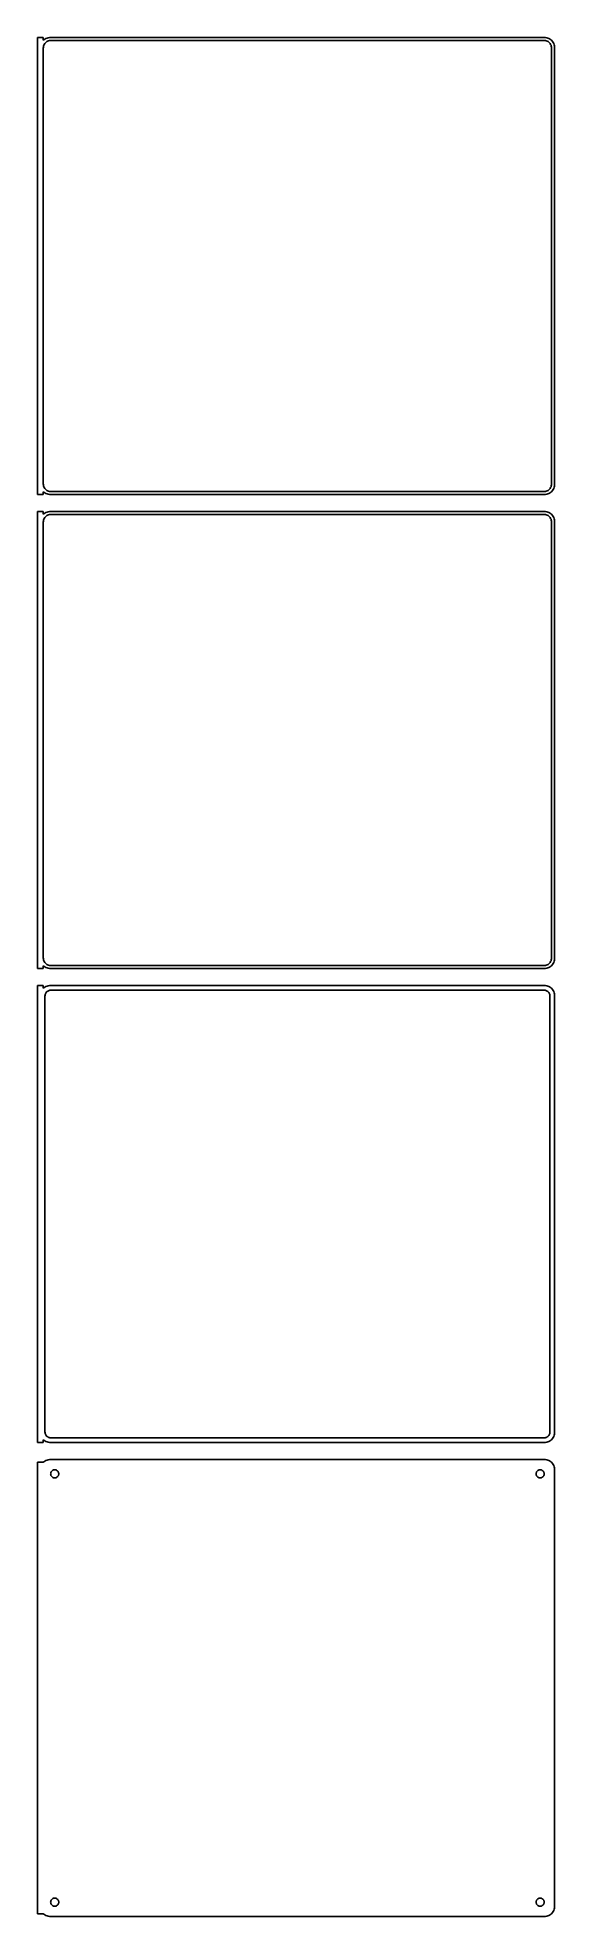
# Model space of a CAD drawing. Header units: metres. Extents: x -136 to 135, y 876 to 1863.
import ezdxf

# ---------------------------------------------------------------- set-up
doc = ezdxf.new("R2010")
doc.units = ezdxf.units.M

msp = doc.modelspace()

# ---------------------------------------------------------------- linework, layer by layer
for p, q in [((-133.5, 1862.99), (-136.5, 1862.99)), ((-136.5, 1862.99), (-136.5, 1623.01)), ((-133.5, 1861.56), (-133.5, 1862.99)), ((-133.187, 1861.85), (-133.5, 1861.56)), ((-133.5, 1857.5), (-133.468, 1858)), ((-133.5, 1628.5), (-133.5, 1857.5)), ((-133.468, 1858), (-133.374, 1858.49)), ((-133.374, 1858.49), (-133.219, 1858.97)), ((-133.219, 1858.97), (-133.005, 1859.43)), ((-132.679, 1862.22), (-133.187, 1861.85)), ((-133.005, 1859.43), (-132.736, 1859.85)), ((-132.736, 1859.85), (-132.416, 1860.24)), ((-132.129, 1862.52), (-132.679, 1862.22)), ((-132.416, 1860.24), (-132.05, 1860.58)), ((-131.545, 1862.76), (-132.129, 1862.52)), ((-132.05, 1860.58), (-131.643, 1860.88)), ((-131.643, 1860.88), (-131.203, 1861.12)), ((-130.937, 1862.91), (-131.545, 1862.76)), ((-131.203, 1861.12), (-130.736, 1861.3)), ((-130.314, 1862.99), (-130.937, 1862.91)), ((-130.736, 1861.3), (-130.25, 1861.43)), ((130.314, 1862.99), (-130.314, 1862.99)), ((-130.25, 1861.43), (-129.751, 1861.49)), ((-129.751, 1861.49), (129.751, 1861.49)), ((129.751, 1861.49), (130.25, 1861.43)), ((130.25, 1861.43), (130.736, 1861.3)), ((130.937, 1862.91), (130.314, 1862.99)), ((130.736, 1861.3), (131.203, 1861.12)), ((131.545, 1862.76), (130.937, 1862.91)), ((131.203, 1861.12), (131.643, 1860.88)), ((132.129, 1862.52), (131.545, 1862.76)), ((131.643, 1860.88), (132.05, 1860.58)), ((132.05, 1860.58), (132.416, 1860.24)), ((132.679, 1862.22), (132.129, 1862.52)), ((132.416, 1860.24), (132.736, 1859.85)), ((133.187, 1861.85), (132.679, 1862.22)), ((132.736, 1859.85), (133.005, 1859.43)), ((133.005, 1859.43), (133.219, 1858.97)), ((133.645, 1861.42), (133.187, 1861.85)), ((133.219, 1858.97), (133.374, 1858.49)), ((133.374, 1858.49), (133.468, 1858)), ((133.468, 1858), (133.5, 1857.5)), ((133.5, 1857.5), (133.5, 1628.5)), ((134.045, 1860.94), (133.645, 1861.42)), ((134.382, 1860.41), (134.045, 1860.94)), ((134.649, 1859.84), (134.382, 1860.41)), ((134.843, 1859.24), (134.649, 1859.84)), ((134.961, 1858.63), (134.843, 1859.24)), ((135, 1858), (134.961, 1858.63)), ((135, 1628), (135, 1858)), ((-136.5, 1623.01), (-133.5, 1623.01)), ((-133.468, 1628), (-133.5, 1628.5)), ((-133.5, 1624.44), (-133.187, 1624.15)), ((-133.5, 1623.01), (-133.5, 1624.44)), ((-133.374, 1627.51), (-133.468, 1628)), ((-133.219, 1627.03), (-133.374, 1627.51)), ((-133.005, 1626.57), (-133.219, 1627.03)), ((-133.187, 1624.15), (-132.679, 1623.78)), ((-132.736, 1626.15), (-133.005, 1626.57)), ((-132.416, 1625.76), (-132.736, 1626.15)), ((-132.679, 1623.78), (-132.129, 1623.48)), ((-132.05, 1625.42), (-132.416, 1625.76)), ((-132.129, 1623.48), (-131.545, 1623.24)), ((-131.643, 1625.12), (-132.05, 1625.42)), ((-131.203, 1624.88), (-131.643, 1625.12)), ((-131.545, 1623.24), (-130.937, 1623.09)), ((-130.736, 1624.7), (-131.203, 1624.88)), ((-130.937, 1623.09), (-130.314, 1623.01)), ((-130.25, 1624.57), (-130.736, 1624.7)), ((-130.314, 1623.01), (130.314, 1623.01)), ((-129.751, 1624.51), (-130.25, 1624.57)), ((129.751, 1624.51), (-129.751, 1624.51)), ((130.25, 1624.57), (129.751, 1624.51)), ((130.736, 1624.7), (130.25, 1624.57)), ((130.314, 1623.01), (130.937, 1623.09)), ((131.203, 1624.88), (130.736, 1624.7)), ((130.937, 1623.09), (131.545, 1623.24)), ((131.643, 1625.12), (131.203, 1624.88)), ((131.545, 1623.24), (132.129, 1623.48)), ((132.05, 1625.42), (131.643, 1625.12)), ((132.416, 1625.76), (132.05, 1625.42)), ((132.129, 1623.48), (132.679, 1623.78)), ((132.736, 1626.15), (132.416, 1625.76)), ((132.679, 1623.78), (133.187, 1624.15)), ((133.005, 1626.57), (132.736, 1626.15)), ((133.219, 1627.03), (133.005, 1626.57)), ((133.187, 1624.15), (133.645, 1624.58)), ((133.374, 1627.51), (133.219, 1627.03)), ((133.468, 1628), (133.374, 1627.51)), ((133.5, 1628.5), (133.468, 1628)), ((133.645, 1624.58), (134.045, 1625.06)), ((134.045, 1625.06), (134.382, 1625.59)), ((134.382, 1625.59), (134.649, 1626.16)), ((134.649, 1626.16), (134.843, 1626.76)), ((134.843, 1626.76), (134.961, 1627.37)), ((134.961, 1627.37), (135, 1628)), ((-133.5, 1613.99), (-136.5, 1613.99)), ((-136.5, 1613.99), (-136.5, 1374.01)), ((-133.5, 1612.56), (-133.5, 1613.99)), ((-133.187, 1612.85), (-133.5, 1612.56)), ((-133.5, 1608.5), (-133.468, 1609)), ((-133.468, 1609), (-133.374, 1609.49)), ((-133.374, 1609.49), (-133.219, 1609.97)), ((-133.219, 1609.97), (-133.005, 1610.43)), ((-132.679, 1613.22), (-133.187, 1612.85)), ((-133.005, 1610.43), (-132.736, 1610.85)), ((-132.736, 1610.85), (-132.416, 1611.24)), ((-132.129, 1613.52), (-132.679, 1613.22)), ((-132.416, 1611.24), (-132.05, 1611.58)), ((-131.545, 1613.76), (-132.129, 1613.52)), ((-132.05, 1611.58), (-131.643, 1611.88)), ((-131.643, 1611.88), (-131.203, 1612.12)), ((-130.937, 1613.91), (-131.545, 1613.76)), ((-131.203, 1612.12), (-130.736, 1612.3)), ((-130.314, 1613.99), (-130.937, 1613.91)), ((-130.736, 1612.3), (-130.25, 1612.43)), ((130.314, 1613.99), (-130.314, 1613.99)), ((-130.25, 1612.43), (-129.751, 1612.49)), ((-129.751, 1612.49), (129.751, 1612.49)), ((129.751, 1612.49), (130.25, 1612.43)), ((130.25, 1612.43), (130.736, 1612.3)), ((130.937, 1613.91), (130.314, 1613.99)), ((130.736, 1612.3), (131.203, 1612.12)), ((131.545, 1613.76), (130.937, 1613.91)), ((131.203, 1612.12), (131.643, 1611.88)), ((132.129, 1613.52), (131.545, 1613.76)), ((131.643, 1611.88), (132.05, 1611.58)), ((132.05, 1611.58), (132.416, 1611.24)), ((132.679, 1613.22), (132.129, 1613.52)), ((132.416, 1611.24), (132.736, 1610.85)), ((133.187, 1612.85), (132.679, 1613.22)), ((132.736, 1610.85), (133.005, 1610.43)), ((133.005, 1610.43), (133.219, 1609.97)), ((133.645, 1612.42), (133.187, 1612.85)), ((133.219, 1609.97), (133.374, 1609.49)), ((133.374, 1609.49), (133.468, 1609)), ((133.468, 1609), (133.5, 1608.5)), ((134.045, 1611.94), (133.645, 1612.42)), ((134.382, 1611.41), (134.045, 1611.94)), ((134.649, 1610.84), (134.382, 1611.41)), ((134.843, 1610.24), (134.649, 1610.84)), ((134.961, 1609.63), (134.843, 1610.24)), ((135, 1609), (134.961, 1609.63)), ((135, 1379), (135, 1609)), ((-133.5, 1379.5), (-133.5, 1608.5)), ((133.5, 1608.5), (133.5, 1379.5)), ((-136.5, 1374.01), (-133.5, 1374.01)), ((-133.468, 1379), (-133.5, 1379.5)), ((-133.5, 1375.44), (-133.187, 1375.15)), ((-133.5, 1374.01), (-133.5, 1375.44)), ((-133.374, 1378.51), (-133.468, 1379)), ((-133.219, 1378.03), (-133.374, 1378.51)), ((-133.005, 1377.57), (-133.219, 1378.03)), ((-133.187, 1375.15), (-132.679, 1374.78)), ((-132.736, 1377.15), (-133.005, 1377.57)), ((-132.416, 1376.76), (-132.736, 1377.15)), ((-132.679, 1374.78), (-132.129, 1374.48)), ((-132.05, 1376.42), (-132.416, 1376.76)), ((-132.129, 1374.48), (-131.545, 1374.24)), ((-131.643, 1376.12), (-132.05, 1376.42)), ((-131.203, 1375.88), (-131.643, 1376.12)), ((-131.545, 1374.24), (-130.937, 1374.09)), ((-130.736, 1375.7), (-131.203, 1375.88)), ((-130.937, 1374.09), (-130.314, 1374.01)), ((-130.25, 1375.57), (-130.736, 1375.7)), ((-130.314, 1374.01), (130.314, 1374.01)), ((-129.751, 1375.51), (-130.25, 1375.57)), ((129.751, 1375.51), (-129.751, 1375.51)), ((130.25, 1375.57), (129.751, 1375.51)), ((130.736, 1375.7), (130.25, 1375.57)), ((130.314, 1374.01), (130.937, 1374.09)), ((131.203, 1375.88), (130.736, 1375.7)), ((130.937, 1374.09), (131.545, 1374.24)), ((131.643, 1376.12), (131.203, 1375.88)), ((131.545, 1374.24), (132.129, 1374.48)), ((132.05, 1376.42), (131.643, 1376.12)), ((132.416, 1376.76), (132.05, 1376.42)), ((132.129, 1374.48), (132.679, 1374.78)), ((132.736, 1377.15), (132.416, 1376.76)), ((132.679, 1374.78), (133.187, 1375.15)), ((133.005, 1377.57), (132.736, 1377.15)), ((133.219, 1378.03), (133.005, 1377.57)), ((133.187, 1375.15), (133.645, 1375.58)), ((133.374, 1378.51), (133.219, 1378.03)), ((133.468, 1379), (133.374, 1378.51)), ((133.5, 1379.5), (133.468, 1379)), ((133.645, 1375.58), (134.045, 1376.06)), ((134.045, 1376.06), (134.382, 1376.59)), ((134.382, 1376.59), (134.649, 1377.16)), ((134.649, 1377.16), (134.843, 1377.76)), ((134.843, 1377.76), (134.961, 1378.37)), ((134.961, 1378.37), (135, 1379)), ((-133.5, 1364.98), (-136.5, 1364.98)), ((-136.5, 1364.98), (-136.5, 1125.02)), ((-133.5, 1363.56), (-133.5, 1364.98)), ((-133.187, 1363.85), (-133.5, 1363.56)), ((-132.679, 1364.22), (-133.187, 1363.85)), ((-132.129, 1364.52), (-132.679, 1364.22)), ((-131.545, 1364.76), (-132.129, 1364.52)), ((-130.937, 1364.91), (-131.545, 1364.76)), ((-131.484, 1361.9), (-131.168, 1362.13)), ((-131.168, 1362.13), (-130.825, 1362.32)), ((-130.314, 1364.99), (-130.937, 1364.91)), ((-130.825, 1362.32), (-130.462, 1362.46)), ((-130.462, 1362.46), (-130.083, 1362.56)), ((130.314, 1364.99), (-130.314, 1364.99)), ((-130.083, 1362.56), (-129.695, 1362.61)), ((-129.695, 1362.61), (129.695, 1362.61)), ((129.695, 1362.61), (130.083, 1362.56)), ((130.083, 1362.56), (130.462, 1362.46)), ((130.937, 1364.91), (130.314, 1364.99)), ((130.462, 1362.46), (130.825, 1362.32)), ((130.825, 1362.32), (131.168, 1362.13)), ((131.545, 1364.76), (130.937, 1364.91)), ((131.168, 1362.13), (131.484, 1361.9)), ((132.129, 1364.52), (131.545, 1364.76)), ((132.679, 1364.22), (132.129, 1364.52)), ((133.187, 1363.85), (132.679, 1364.22)), ((133.645, 1363.42), (133.187, 1363.85)), ((134.045, 1362.94), (133.645, 1363.42)), ((134.382, 1362.41), (134.045, 1362.94)), ((134.649, 1361.84), (134.382, 1362.41)), ((-132.613, 1359.5), (-132.588, 1359.89)), ((-132.613, 1130.5), (-132.613, 1359.5)), ((-132.588, 1359.89), (-132.515, 1360.27)), ((-132.515, 1360.27), (-132.394, 1360.65)), ((-132.394, 1360.65), (-132.228, 1361)), ((-132.228, 1361), (-132.018, 1361.33)), ((-132.018, 1361.33), (-131.769, 1361.63)), ((-131.769, 1361.63), (-131.484, 1361.9)), ((131.484, 1361.9), (131.769, 1361.63)), ((131.769, 1361.63), (132.018, 1361.33)), ((132.018, 1361.33), (132.228, 1361)), ((132.228, 1361), (132.394, 1360.65)), ((132.394, 1360.65), (132.515, 1360.27)), ((132.515, 1360.27), (132.588, 1359.89)), ((132.588, 1359.89), (132.613, 1359.5)), ((132.613, 1359.5), (132.613, 1130.5)), ((134.843, 1361.24), (134.649, 1361.84)), ((134.961, 1360.63), (134.843, 1361.24)), ((135, 1360), (134.961, 1360.63)), ((135, 1130), (135, 1360)), ((-133.5, 1125.02), (-133.5, 1126.44)), ((-133.5, 1126.44), (-133.187, 1126.15)), ((-133.187, 1126.15), (-132.679, 1125.78)), ((-132.679, 1125.78), (-132.129, 1125.48)), ((-132.588, 1130.11), (-132.613, 1130.5)), ((-132.515, 1129.73), (-132.588, 1130.11)), ((-132.394, 1129.35), (-132.515, 1129.73)), ((-132.228, 1129), (-132.394, 1129.35)), ((-132.018, 1128.67), (-132.228, 1129)), ((-132.129, 1125.48), (-131.545, 1125.24)), ((-131.769, 1128.37), (-132.018, 1128.67)), ((-131.484, 1128.1), (-131.769, 1128.37)), ((-131.545, 1125.24), (-130.937, 1125.09)), ((-131.168, 1127.87), (-131.484, 1128.1)), ((-130.825, 1127.68), (-131.168, 1127.87)), ((-130.462, 1127.54), (-130.825, 1127.68)), ((-130.083, 1127.44), (-130.462, 1127.54)), ((-129.695, 1127.39), (-130.083, 1127.44)), ((129.695, 1127.39), (-129.695, 1127.39)), ((130.083, 1127.44), (129.695, 1127.39)), ((130.462, 1127.54), (130.083, 1127.44)), ((130.825, 1127.68), (130.462, 1127.54)), ((131.168, 1127.87), (130.825, 1127.68)), ((130.937, 1125.09), (131.545, 1125.24)), ((131.484, 1128.1), (131.168, 1127.87)), ((131.769, 1128.37), (131.484, 1128.1)), ((131.545, 1125.24), (132.129, 1125.48)), ((132.018, 1128.67), (131.769, 1128.37)), ((132.228, 1129), (132.018, 1128.67)), ((132.129, 1125.48), (132.679, 1125.78)), ((132.394, 1129.35), (132.228, 1129)), ((132.515, 1129.73), (132.394, 1129.35)), ((132.588, 1130.11), (132.515, 1129.73)), ((132.613, 1130.5), (132.588, 1130.11)), ((132.679, 1125.78), (133.187, 1126.15)), ((133.187, 1126.15), (133.645, 1126.58)), ((133.645, 1126.58), (134.045, 1127.06)), ((134.045, 1127.06), (134.382, 1127.59)), ((134.382, 1127.59), (134.649, 1128.16)), ((134.649, 1128.16), (134.843, 1128.76)), ((134.843, 1128.76), (134.961, 1129.37)), ((134.961, 1129.37), (135, 1130)), ((-136.5, 1125.02), (-133.5, 1125.02)), ((-132.129, 1115.52), (-132.679, 1115.22)), ((-131.545, 1115.76), (-132.129, 1115.52)), ((-130.937, 1115.91), (-131.545, 1115.76)), ((-130.937, 1125.09), (-130.314, 1125.01)), ((-130.314, 1115.99), (-130.937, 1115.91)), ((-130.314, 1125.01), (130.314, 1125.01)), ((130.314, 1115.99), (-130.314, 1115.99)), ((130.314, 1125.01), (130.937, 1125.09)), ((130.937, 1115.91), (130.314, 1115.99)), ((131.545, 1115.76), (130.937, 1115.91)), ((132.129, 1115.52), (131.545, 1115.76)), ((132.679, 1115.22), (132.129, 1115.52)), ((-133.5, 1114.65), (-136.5, 1114.65)), ((-136.5, 1114.65), (-136.5, 877.347)), ((-133.187, 1114.85), (-133.5, 1114.56)), ((-133.5, 1114.56), (-133.5, 1114.65)), ((-132.679, 1115.22), (-133.187, 1114.85)), ((-129.635, 1108.5), (-129.618, 1108.77)), ((-129.618, 1108.23), (-129.635, 1108.5)), ((-129.618, 1108.77), (-129.568, 1109.03)), ((-129.568, 1107.97), (-129.618, 1108.23)), ((-129.568, 1109.03), (-129.485, 1109.29)), ((-129.485, 1107.71), (-129.568, 1107.97)), ((-129.485, 1109.29), (-129.371, 1109.53)), ((-129.371, 1107.47), (-129.485, 1107.71)), ((-129.371, 1109.53), (-129.227, 1109.76)), ((-129.227, 1107.24), (-129.371, 1107.47)), ((-129.227, 1109.76), (-129.057, 1109.96)), ((-129.057, 1107.04), (-129.227, 1107.24)), ((-129.057, 1109.96), (-128.861, 1110.15)), ((-128.861, 1106.85), (-129.057, 1107.04)), ((-128.861, 1110.15), (-128.644, 1110.3)), ((-128.644, 1106.7), (-128.861, 1106.85)), ((-128.644, 1110.3), (-128.409, 1110.43)), ((-128.409, 1106.57), (-128.644, 1106.7)), ((-128.409, 1110.43), (-128.16, 1110.53)), ((-128.16, 1106.47), (-128.409, 1106.57)), ((-128.16, 1110.53), (-127.9, 1110.6)), ((-127.9, 1106.4), (-128.16, 1106.47)), ((-127.9, 1110.6), (-127.634, 1110.63)), ((-127.634, 1106.37), (-127.9, 1106.4)), ((-127.634, 1110.63), (-127.366, 1110.63)), ((-127.366, 1106.37), (-127.634, 1106.37)), ((-127.366, 1110.63), (-127.1, 1110.6)), ((-127.1, 1106.4), (-127.366, 1106.37)), ((-127.1, 1110.6), (-126.84, 1110.53)), ((-126.84, 1106.47), (-127.1, 1106.4)), ((-126.84, 1110.53), (-126.591, 1110.43)), ((-126.591, 1106.57), (-126.84, 1106.47)), ((-126.591, 1110.43), (-126.356, 1110.3)), ((-126.356, 1106.7), (-126.591, 1106.57)), ((-126.356, 1110.3), (-126.139, 1110.15)), ((-126.139, 1106.85), (-126.356, 1106.7)), ((-126.139, 1110.15), (-125.943, 1109.96)), ((-125.943, 1107.04), (-126.139, 1106.85)), ((-125.943, 1109.96), (-125.773, 1109.76)), ((-125.773, 1107.24), (-125.943, 1107.04)), ((-125.773, 1109.76), (-125.629, 1109.53)), ((-125.629, 1107.47), (-125.773, 1107.24)), ((-125.629, 1109.53), (-125.515, 1109.29)), ((-125.515, 1107.71), (-125.629, 1107.47)), ((-125.515, 1109.29), (-125.432, 1109.03)), ((-125.432, 1107.97), (-125.515, 1107.71)), ((-125.432, 1109.03), (-125.382, 1108.77)), ((-125.382, 1108.23), (-125.432, 1107.97)), ((-125.382, 1108.77), (-125.365, 1108.5)), ((-125.365, 1108.5), (-125.382, 1108.23)), ((125.365, 1108.5), (125.382, 1108.77)), ((125.382, 1108.23), (125.365, 1108.5)), ((125.382, 1108.77), (125.432, 1109.03)), ((125.432, 1107.97), (125.382, 1108.23)), ((125.432, 1109.03), (125.515, 1109.29)), ((125.515, 1107.71), (125.432, 1107.97)), ((125.515, 1109.29), (125.629, 1109.53)), ((125.629, 1107.47), (125.515, 1107.71)), ((125.629, 1109.53), (125.773, 1109.76)), ((125.773, 1107.24), (125.629, 1107.47)), ((125.773, 1109.76), (125.943, 1109.96)), ((125.943, 1107.04), (125.773, 1107.24)), ((125.943, 1109.96), (126.139, 1110.15)), ((126.139, 1106.85), (125.943, 1107.04)), ((126.139, 1110.15), (126.356, 1110.3)), ((126.356, 1106.7), (126.139, 1106.85)), ((126.356, 1110.3), (126.591, 1110.43)), ((126.591, 1106.57), (126.356, 1106.7)), ((126.591, 1110.43), (126.84, 1110.53)), ((126.84, 1106.47), (126.591, 1106.57)), ((126.84, 1110.53), (127.1, 1110.6)), ((127.1, 1106.4), (126.84, 1106.47)), ((127.1, 1110.6), (127.366, 1110.63)), ((127.366, 1106.37), (127.1, 1106.4)), ((127.366, 1110.63), (127.634, 1110.63)), ((127.634, 1106.37), (127.366, 1106.37)), ((127.634, 1110.63), (127.9, 1110.6)), ((127.9, 1106.4), (127.634, 1106.37)), ((127.9, 1110.6), (128.16, 1110.53)), ((128.16, 1106.47), (127.9, 1106.4)), ((128.16, 1110.53), (128.409, 1110.43)), ((128.409, 1106.57), (128.16, 1106.47)), ((128.409, 1110.43), (128.644, 1110.3)), ((128.644, 1106.7), (128.409, 1106.57)), ((128.644, 1110.3), (128.861, 1110.15)), ((128.861, 1106.85), (128.644, 1106.7)), ((128.861, 1110.15), (129.057, 1109.96)), ((129.057, 1107.04), (128.861, 1106.85)), ((129.057, 1109.96), (129.227, 1109.76)), ((129.227, 1107.24), (129.057, 1107.04)), ((129.227, 1109.76), (129.371, 1109.53)), ((129.371, 1107.47), (129.227, 1107.24)), ((129.371, 1109.53), (129.485, 1109.29)), ((129.485, 1107.71), (129.371, 1107.47)), ((129.485, 1109.29), (129.568, 1109.03)), ((129.568, 1107.97), (129.485, 1107.71)), ((129.568, 1109.03), (129.618, 1108.77)), ((129.618, 1108.23), (129.568, 1107.97)), ((129.618, 1108.77), (129.635, 1108.5)), ((129.635, 1108.5), (129.618, 1108.23)), ((133.187, 1114.85), (132.679, 1115.22)), ((133.645, 1114.42), (133.187, 1114.85)), ((134.045, 1113.94), (133.645, 1114.42)), ((134.382, 1113.41), (134.045, 1113.94)), ((134.649, 1112.84), (134.382, 1113.41)), ((134.843, 1112.24), (134.649, 1112.84)), ((134.961, 1111.63), (134.843, 1112.24)), ((135, 1111), (134.961, 1111.63)), ((135, 881), (135, 1111)), ((-129.635, 883.5), (-129.618, 883.768)), ((-129.618, 883.232), (-129.635, 883.5)), ((-129.618, 883.768), (-129.568, 884.031)), ((-129.568, 882.969), (-129.618, 883.232)), ((-129.568, 884.031), (-129.485, 884.286)), ((-129.485, 882.714), (-129.568, 882.969)), ((-129.485, 884.286), (-129.371, 884.529)), ((-129.371, 882.471), (-129.485, 882.714)), ((-129.371, 884.529), (-129.227, 884.755)), ((-129.227, 882.245), (-129.371, 882.471)), ((-129.227, 884.755), (-129.057, 884.962)), ((-129.057, 882.038), (-129.227, 882.245)), ((-129.057, 884.962), (-128.861, 885.145)), ((-128.861, 881.855), (-129.057, 882.038)), ((-128.861, 885.145), (-128.644, 885.303)), ((-128.644, 881.697), (-128.861, 881.855)), ((-128.644, 885.303), (-128.409, 885.432)), ((-128.409, 881.568), (-128.644, 881.697)), ((-128.409, 885.432), (-128.16, 885.531)), ((-128.16, 881.469), (-128.409, 881.568)), ((-128.16, 885.531), (-127.9, 885.597)), ((-127.9, 881.403), (-128.16, 881.469)), ((-127.9, 885.597), (-127.634, 885.631)), ((-127.634, 881.369), (-127.9, 881.403)), ((-127.634, 885.631), (-127.366, 885.631)), ((-127.366, 881.369), (-127.634, 881.369)), ((-127.366, 885.631), (-127.1, 885.597)), ((-127.1, 881.403), (-127.366, 881.369)), ((-127.1, 885.597), (-126.84, 885.531)), ((-126.84, 881.469), (-127.1, 881.403)), ((-126.84, 885.531), (-126.591, 885.432)), ((-126.591, 881.568), (-126.84, 881.469)), ((-126.591, 885.432), (-126.356, 885.303)), ((-126.356, 881.697), (-126.591, 881.568)), ((-126.356, 885.303), (-126.139, 885.145)), ((-126.139, 881.855), (-126.356, 881.697)), ((-126.139, 885.145), (-125.943, 884.962)), ((-125.943, 882.038), (-126.139, 881.855)), ((-125.943, 884.962), (-125.773, 884.755)), ((-125.773, 882.245), (-125.943, 882.038)), ((-125.773, 884.755), (-125.629, 884.529)), ((-125.629, 882.471), (-125.773, 882.245)), ((-125.629, 884.529), (-125.515, 884.286)), ((-125.515, 882.714), (-125.629, 882.471)), ((-125.515, 884.286), (-125.432, 884.031)), ((-125.432, 882.969), (-125.515, 882.714)), ((-125.432, 884.031), (-125.382, 883.768)), ((-125.382, 883.232), (-125.432, 882.969)), ((-125.382, 883.768), (-125.365, 883.5)), ((-125.365, 883.5), (-125.382, 883.232)), ((125.365, 883.5), (125.382, 883.768)), ((125.382, 883.232), (125.365, 883.5)), ((125.382, 883.768), (125.432, 884.031)), ((125.432, 882.969), (125.382, 883.232)), ((125.432, 884.031), (125.515, 884.286)), ((125.515, 882.714), (125.432, 882.969)), ((125.515, 884.286), (125.629, 884.529)), ((125.629, 882.471), (125.515, 882.714)), ((125.629, 884.529), (125.773, 884.755)), ((125.773, 882.245), (125.629, 882.471)), ((125.773, 884.755), (125.943, 884.962)), ((125.943, 882.038), (125.773, 882.245)), ((125.943, 884.962), (126.139, 885.145)), ((126.139, 881.855), (125.943, 882.038)), ((126.139, 885.145), (126.356, 885.303)), ((126.356, 881.697), (126.139, 881.855)), ((126.356, 885.303), (126.591, 885.432)), ((126.591, 881.568), (126.356, 881.697)), ((126.591, 885.432), (126.84, 885.531)), ((126.84, 881.469), (126.591, 881.568)), ((126.84, 885.531), (127.1, 885.597)), ((127.1, 881.403), (126.84, 881.469)), ((127.1, 885.597), (127.366, 885.631)), ((127.366, 881.369), (127.1, 881.403)), ((127.366, 885.631), (127.634, 885.631)), ((127.634, 881.369), (127.366, 881.369)), ((127.634, 885.631), (127.9, 885.597)), ((127.9, 881.403), (127.634, 881.369)), ((127.9, 885.597), (128.16, 885.531)), ((128.16, 881.469), (127.9, 881.403)), ((128.16, 885.531), (128.409, 885.432)), ((128.409, 881.568), (128.16, 881.469)), ((128.409, 885.432), (128.644, 885.303)), ((128.644, 881.697), (128.409, 881.568)), ((128.644, 885.303), (128.861, 885.145)), ((128.861, 881.855), (128.644, 881.697)), ((128.861, 885.145), (129.057, 884.962)), ((129.057, 882.038), (128.861, 881.855)), ((129.057, 884.962), (129.227, 884.755)), ((129.227, 882.245), (129.057, 882.038)), ((129.227, 884.755), (129.371, 884.529)), ((129.371, 882.471), (129.227, 882.245)), ((129.371, 884.529), (129.485, 884.286)), ((129.485, 882.714), (129.371, 882.471)), ((129.485, 884.286), (129.568, 884.031)), ((129.568, 882.969), (129.485, 882.714)), ((129.568, 884.031), (129.618, 883.768)), ((129.618, 883.232), (129.568, 882.969)), ((129.618, 883.768), (129.635, 883.5)), ((129.635, 883.5), (129.618, 883.232)), ((134.045, 878.061), (134.382, 878.591)), ((134.382, 878.591), (134.649, 879.159)), ((134.649, 879.159), (134.843, 879.757)), ((134.843, 879.757), (134.961, 880.373)), ((134.961, 880.373), (135, 881)), ((-136.5, 877.347), (-133.5, 877.347)), ((-133.5, 877.347), (-133.5, 877.441)), ((-133.5, 877.441), (-133.187, 877.147)), ((-133.187, 877.147), (-132.679, 876.778)), ((-132.679, 876.778), (-132.129, 876.476)), ((-132.129, 876.476), (-131.545, 876.245)), ((-131.545, 876.245), (-130.937, 876.089)), ((-130.937, 876.089), (-130.314, 876.01)), ((-130.314, 876.01), (130.314, 876.01)), ((130.314, 876.01), (130.937, 876.089)), ((130.937, 876.089), (131.545, 876.245)), ((131.545, 876.245), (132.129, 876.476)), ((132.129, 876.476), (132.679, 876.778)), ((132.679, 876.778), (133.187, 877.147)), ((133.187, 877.147), (133.645, 877.577)), ((133.645, 877.577), (134.045, 878.061))]:
    msp.add_line(p, q)

doc.saveas('drawing.dxf')
